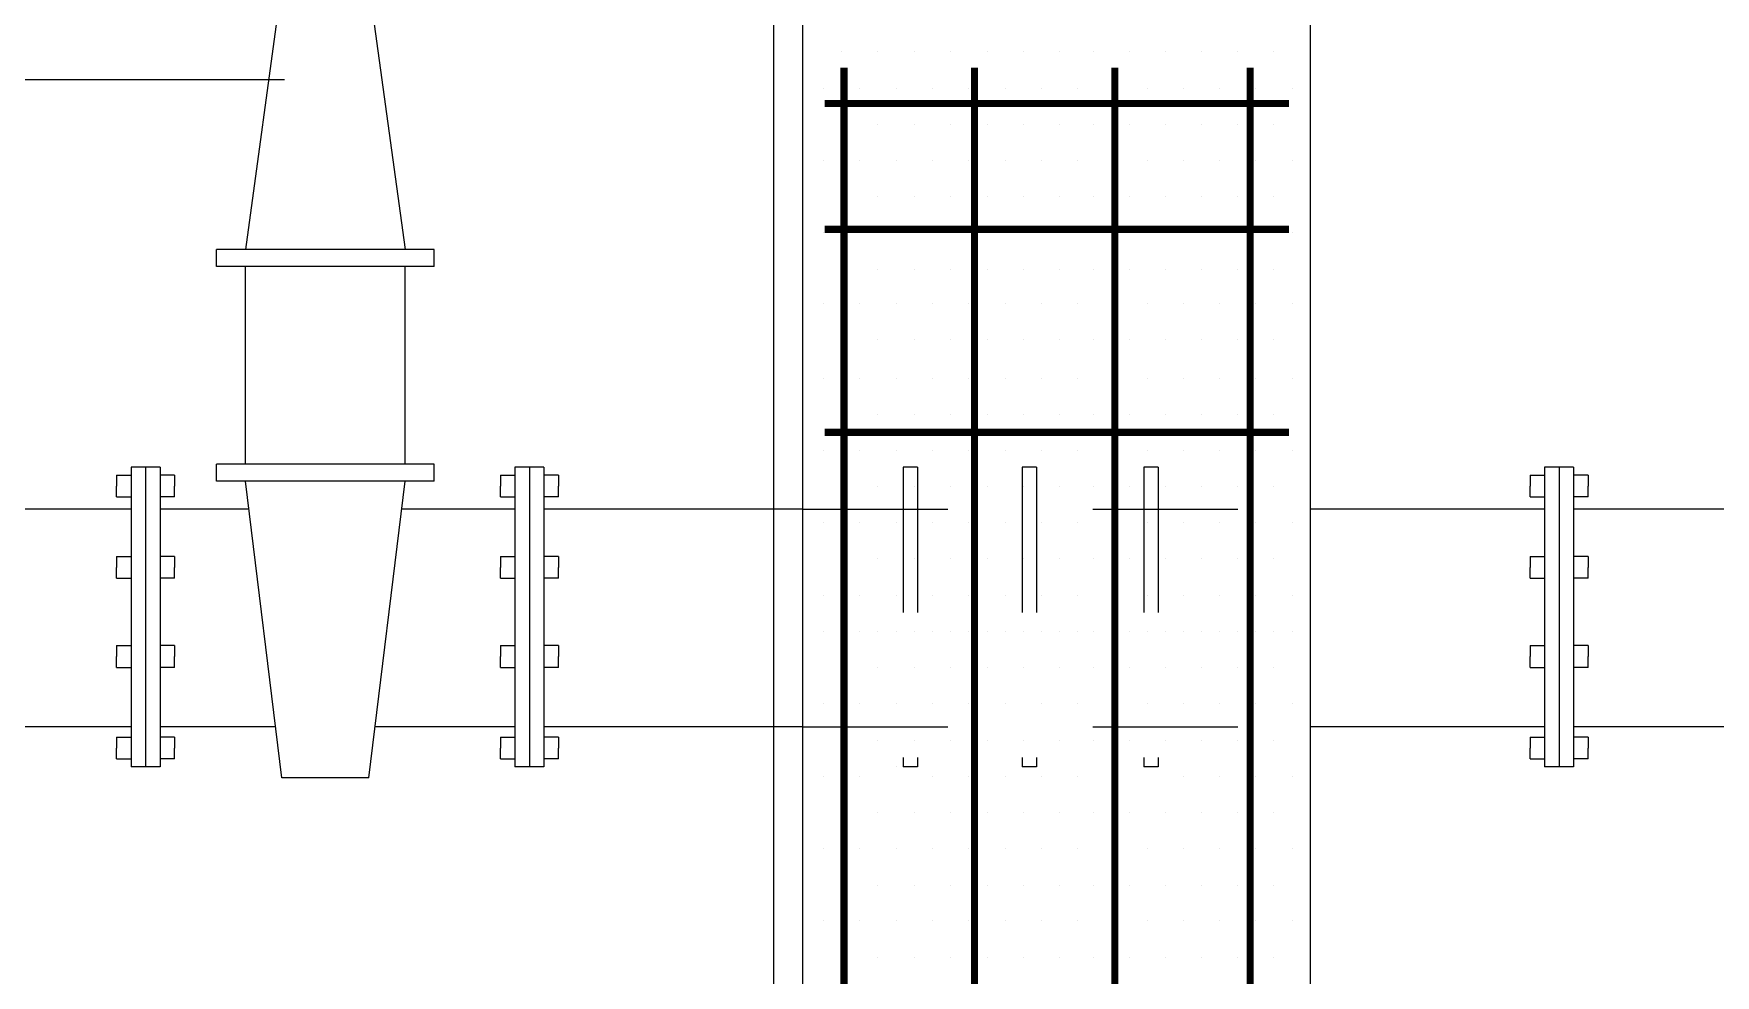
# Model space of a CAD drawing. Extents: x -0.23 to 5.77, y -0.31 to 4.78.
# Drawn here: x 1.233 to 2.392, y 2.798 to 3.448 of the extents above; entities that cross this region are included whole.
import ezdxf

# ---------------------------------------------------------------- set-up
doc = ezdxf.new("R2010")
doc.units = 0
doc.header["$LTSCALE"] = 0.1
doc.linetypes.add('HIDDEN', pattern=[0.375, 0.25, -0.125])
doc.layers.get('0').update_dxf_attribs({"linetype": 'CONTINUOUS'})
doc.layers.get('DEFPOINTS').update_dxf_attribs({"color": 6, "linetype": 'CONTINUOUS'})

msp = doc.modelspace()

# ---------------------------------------------------------------- linework, layer by layer
for p, q in [((1.74297, 2.56913), (1.74297, 3.81975)), ((1.76297, 2.56913), (1.76297, 3.82348)), ((2.11297, 3.51975), (2.11297, 2.56913)), ((1.40376, 3.48195), (1.37876, 3.29896)), ((1.46376, 3.48195), (1.48876, 3.29896)), ((1.40575, 3.41578), (-0.21122, 3.41578)), ((1.50876, 3.29896), (1.35876, 3.29896)), ((1.35876, 3.28721), (1.35876, 3.29896)), ((1.50876, 3.28721), (1.50876, 3.29896)), ((1.50876, 3.28721), (1.35876, 3.28721)), ((1.37876, 3.15081), (1.37876, 3.28721)), ((1.48876, 3.15081), (1.48876, 3.28721)), ((1.28982, 3.14329), (1.29982, 3.14329)), ((1.28982, 3.14329), (1.28982, 3.13579)), ((1.29982, 3.14869), (1.29982, 2.94225)), ((1.31982, 3.14869), (1.29982, 3.14869)), ((1.30982, 3.14869), (1.30982, 2.94225)), ((1.31982, 3.14869), (1.31982, 2.94225)), ((1.32982, 3.14329), (1.31982, 3.14329)), ((1.32982, 3.14329), (1.32982, 3.13579)), ((1.50876, 3.15081), (1.35876, 3.15081)), ((1.35876, 3.1392), (1.35876, 3.15081)), ((1.50876, 3.1392), (1.50876, 3.15081)), ((1.55451, 3.14329), (1.56451, 3.14329)), ((1.55451, 3.14329), (1.55451, 3.13579)), ((1.56451, 3.14869), (1.56451, 2.94225)), ((1.58451, 3.14869), (1.56451, 3.14869)), ((1.57451, 3.14869), (1.57451, 2.94225)), ((1.58451, 3.14869), (1.58451, 2.94225)), ((1.59451, 3.14329), (1.58451, 3.14329)), ((1.59451, 3.14329), (1.59451, 3.13579)), ((2.26449, 3.14329), (2.27449, 3.14329)), ((2.26449, 3.14329), (2.26449, 3.13579)), ((2.27449, 3.14869), (2.27449, 2.94225)), ((2.29449, 3.14869), (2.27449, 3.14869)), ((2.28449, 3.14869), (2.28449, 2.94225)), ((2.29449, 3.14869), (2.29449, 2.94225)), ((2.30449, 3.14329), (2.29449, 3.14329)), ((2.30449, 3.14329), (2.30449, 3.13579)), ((1.28982, 3.12829), (1.28982, 3.13579)), ((1.32982, 3.12829), (1.32982, 3.13579)), ((1.50876, 3.1392), (1.35876, 3.1392)), ((1.40376, 2.93464), (1.37876, 3.1392)), ((1.46376, 2.93464), (1.48876, 3.1392)), ((1.55451, 3.12829), (1.55451, 3.13579)), ((1.59451, 3.12829), (1.59451, 3.13579)), ((2.26449, 3.12829), (2.26449, 3.13579)), ((2.30449, 3.12829), (2.30449, 3.13579)), ((1.29982, 3.11975), (1.20857, 3.11975)), ((1.28982, 3.12829), (1.29982, 3.12829)), ((1.32982, 3.12829), (1.31982, 3.12829)), ((1.38113, 3.11975), (1.31982, 3.11975)), ((1.56451, 3.11975), (1.48638, 3.11975)), ((1.55451, 3.12829), (1.56451, 3.12829)), ((1.59451, 3.12829), (1.58451, 3.12829)), ((1.76297, 3.11975), (1.58451, 3.11975)), ((2.27449, 3.11975), (2.11297, 3.11975)), ((2.26449, 3.12829), (2.27449, 3.12829)), ((2.30449, 3.12829), (2.29449, 3.12829)), ((2.56386, 3.11975), (2.29449, 3.11975)), ((1.28982, 3.0872), (1.28982, 3.0797)), ((1.28982, 3.0872), (1.29982, 3.0872)), ((1.32982, 3.0872), (1.31982, 3.0872)), ((1.32982, 3.0872), (1.32982, 3.0797)), ((1.55451, 3.0872), (1.55451, 3.0797)), ((1.55451, 3.0872), (1.56451, 3.0872)), ((1.59451, 3.0872), (1.58451, 3.0872)), ((1.59451, 3.0872), (1.59451, 3.0797)), ((2.26449, 3.0872), (2.26449, 3.0797)), ((2.26449, 3.0872), (2.27449, 3.0872)), ((2.30449, 3.0872), (2.29449, 3.0872)), ((2.30449, 3.0872), (2.30449, 3.0797)), ((1.28982, 3.0722), (1.28982, 3.0797)), ((1.32982, 3.0722), (1.32982, 3.0797)), ((1.55451, 3.0722), (1.55451, 3.0797)), ((1.59451, 3.0722), (1.59451, 3.0797)), ((2.26449, 3.0722), (2.26449, 3.0797)), ((2.30449, 3.0722), (2.30449, 3.0797)), ((1.28982, 3.0722), (1.29982, 3.0722)), ((1.32982, 3.0722), (1.31982, 3.0722)), ((1.55451, 3.0722), (1.56451, 3.0722)), ((1.59451, 3.0722), (1.58451, 3.0722)), ((2.26449, 3.0722), (2.27449, 3.0722)), ((2.30449, 3.0722), (2.29449, 3.0722)), ((1.28982, 3.02575), (1.28982, 3.01825)), ((1.28982, 3.02575), (1.29982, 3.02575)), ((1.28982, 3.01075), (1.28982, 3.01825)), ((1.32982, 3.02575), (1.31982, 3.02575)), ((1.32982, 3.02575), (1.32982, 3.01825)), ((1.32982, 3.01075), (1.32982, 3.01825)), ((1.55451, 3.02575), (1.55451, 3.01825)), ((1.55451, 3.02575), (1.56451, 3.02575)), ((1.55451, 3.01075), (1.55451, 3.01825)), ((1.59451, 3.02575), (1.58451, 3.02575)), ((1.59451, 3.02575), (1.59451, 3.01825)), ((1.59451, 3.01075), (1.59451, 3.01825)), ((2.26449, 3.02575), (2.26449, 3.01825)), ((2.26449, 3.02575), (2.27449, 3.02575)), ((2.26449, 3.01075), (2.26449, 3.01825)), ((2.30449, 3.02575), (2.29449, 3.02575)), ((2.30449, 3.02575), (2.30449, 3.01825)), ((2.30449, 3.01075), (2.30449, 3.01825)), ((1.28982, 3.01075), (1.29982, 3.01075)), ((1.32982, 3.01075), (1.31982, 3.01075)), ((1.55451, 3.01075), (1.56451, 3.01075)), ((1.59451, 3.01075), (1.58451, 3.01075)), ((2.26449, 3.01075), (2.27449, 3.01075)), ((2.30449, 3.01075), (2.29449, 3.01075)), ((1.29982, 2.96975), (1.20857, 2.96975)), ((1.39947, 2.96975), (1.31982, 2.96975)), ((1.56451, 2.96975), (1.46805, 2.96975)), ((1.76297, 2.96975), (1.58451, 2.96975)), ((2.27449, 2.96975), (2.11297, 2.96975)), ((2.56386, 2.96975), (2.29449, 2.96975)), ((1.28982, 2.96265), (1.28982, 2.95515)), ((1.28982, 2.96265), (1.29982, 2.96265)), ((1.32982, 2.96265), (1.31982, 2.96265)), ((1.32982, 2.96265), (1.32982, 2.95515)), ((1.55451, 2.96265), (1.55451, 2.95515)), ((1.55451, 2.96265), (1.56451, 2.96265)), ((1.59451, 2.96265), (1.58451, 2.96265)), ((1.59451, 2.96265), (1.59451, 2.95515)), ((2.26449, 2.96265), (2.26449, 2.95515)), ((2.26449, 2.96265), (2.27449, 2.96265)), ((2.30449, 2.96265), (2.29449, 2.96265)), ((2.30449, 2.96265), (2.30449, 2.95515)), ((1.28982, 2.94765), (1.28982, 2.95515)), ((1.28982, 2.94765), (1.29982, 2.94765)), ((1.32982, 2.94765), (1.31982, 2.94765)), ((1.32982, 2.94765), (1.32982, 2.95515)), ((1.55451, 2.94765), (1.55451, 2.95515)), ((1.55451, 2.94765), (1.56451, 2.94765)), ((1.59451, 2.94765), (1.58451, 2.94765)), ((1.59451, 2.94765), (1.59451, 2.95515)), ((2.26449, 2.94765), (2.26449, 2.95515)), ((2.26449, 2.94765), (2.27449, 2.94765)), ((2.30449, 2.94765), (2.29449, 2.94765)), ((2.30449, 2.94765), (2.30449, 2.95515)), ((1.31982, 2.94225), (1.29982, 2.94225)), ((1.46376, 2.93464), (1.40376, 2.93464)), ((1.58451, 2.94225), (1.56451, 2.94225)), ((2.29449, 2.94225), (2.27449, 2.94225))]:
    msp.add_line(p, q)
at = {"color": 0}
for p, q in [((1.78987, 3.4352), (1.78987, 3.4352)), ((1.81487, 3.4352), (1.81487, 3.4352)), ((1.83987, 3.4352), (1.83987, 3.4352)), ((1.86505, 3.4352), (1.86505, 3.4352)), ((1.89005, 3.4352), (1.89005, 3.4352)), ((1.91505, 3.4352), (1.91505, 3.4352)), ((1.94005, 3.4352), (1.94005, 3.4352)), ((1.96343, 3.4352), (1.96343, 3.4352)), ((1.98843, 3.4352), (1.98843, 3.4352)), ((2.01343, 3.4352), (2.01343, 3.4352)), ((2.03789, 3.4352), (2.03789, 3.4352)), ((2.06289, 3.4352), (2.06289, 3.4352)), ((2.08789, 3.4352), (2.08789, 3.4352)), ((1.77737, 3.41007), (1.77737, 3.41007)), ((1.80237, 3.41007), (1.80237, 3.41007)), ((1.82737, 3.41007), (1.82737, 3.41007)), ((1.85237, 3.41007), (1.85237, 3.41007)), ((1.87755, 3.41007), (1.87755, 3.41007)), ((1.90255, 3.41007), (1.90255, 3.41007)), ((1.92755, 3.41007), (1.92755, 3.41007)), ((1.95255, 3.41007), (1.95255, 3.41007)), ((1.97593, 3.41007), (1.97593, 3.41007)), ((2.00093, 3.41007), (2.00093, 3.41007)), ((2.02539, 3.41007), (2.02539, 3.41007)), ((2.05039, 3.41007), (2.05039, 3.41007)), ((2.07539, 3.41007), (2.07539, 3.41007)), ((2.10039, 3.41007), (2.10039, 3.41007)), ((1.78987, 3.38507), (1.78987, 3.38507)), ((1.81487, 3.38507), (1.81487, 3.38507)), ((1.83987, 3.38507), (1.83987, 3.38507)), ((1.86505, 3.38507), (1.86505, 3.38507)), ((1.89005, 3.38507), (1.89005, 3.38507)), ((1.91505, 3.38507), (1.91505, 3.38507)), ((1.94005, 3.38507), (1.94005, 3.38507)), ((1.96343, 3.38507), (1.96343, 3.38507)), ((1.98843, 3.38507), (1.98843, 3.38507)), ((2.01343, 3.38507), (2.01343, 3.38507)), ((2.03789, 3.38507), (2.03789, 3.38507)), ((2.06289, 3.38507), (2.06289, 3.38507)), ((2.08789, 3.38507), (2.08789, 3.38507)), ((1.77737, 3.36052), (1.77737, 3.36052)), ((1.80237, 3.36052), (1.80237, 3.36052)), ((1.82737, 3.36052), (1.82737, 3.36052)), ((1.85237, 3.36052), (1.85237, 3.36052)), ((1.87755, 3.36052), (1.87755, 3.36052)), ((1.90255, 3.36052), (1.90255, 3.36052)), ((1.92755, 3.36052), (1.92755, 3.36052)), ((1.95255, 3.36052), (1.95255, 3.36052)), ((1.97593, 3.36052), (1.97593, 3.36052)), ((2.00093, 3.36052), (2.00093, 3.36052)), ((2.02539, 3.36052), (2.02539, 3.36052)), ((2.05039, 3.36052), (2.05039, 3.36052)), ((2.07539, 3.36052), (2.07539, 3.36052)), ((2.10039, 3.36052), (2.10039, 3.36052)), ((1.78987, 3.33552), (1.78987, 3.33552)), ((1.81487, 3.33552), (1.81487, 3.33552)), ((1.83987, 3.33552), (1.83987, 3.33552)), ((1.86505, 3.33552), (1.86505, 3.33552)), ((1.89005, 3.33552), (1.89005, 3.33552)), ((1.91505, 3.33552), (1.91505, 3.33552)), ((1.94005, 3.33552), (1.94005, 3.33552)), ((1.96343, 3.33552), (1.96343, 3.33552)), ((1.98843, 3.33552), (1.98843, 3.33552)), ((2.01343, 3.33552), (2.01343, 3.33552)), ((2.03789, 3.33552), (2.03789, 3.33552)), ((2.06289, 3.33552), (2.06289, 3.33552)), ((2.08789, 3.33552), (2.08789, 3.33552)), ((1.77737, 3.31033), (1.77737, 3.31033)), ((1.80237, 3.31033), (1.80237, 3.31033)), ((1.82737, 3.31033), (1.82737, 3.31033)), ((1.85237, 3.31033), (1.85237, 3.31033)), ((1.87755, 3.31033), (1.87755, 3.31033)), ((1.90255, 3.31033), (1.90255, 3.31033)), ((1.92755, 3.31033), (1.92755, 3.31033)), ((1.95255, 3.31033), (1.95255, 3.31033)), ((1.97593, 3.31033), (1.97593, 3.31033)), ((2.00093, 3.31033), (2.00093, 3.31033)), ((2.02539, 3.31033), (2.02539, 3.31033)), ((2.05039, 3.31033), (2.05039, 3.31033)), ((2.07539, 3.31033), (2.07539, 3.31033)), ((2.10039, 3.31033), (2.10039, 3.31033)), ((1.78987, 3.28533), (1.78987, 3.28533)), ((1.81487, 3.28533), (1.81487, 3.28533)), ((1.83987, 3.28533), (1.83987, 3.28533)), ((1.86505, 3.28533), (1.86505, 3.28533)), ((1.89005, 3.28533), (1.89005, 3.28533)), ((1.91505, 3.28533), (1.91505, 3.28533)), ((1.94005, 3.28533), (1.94005, 3.28533)), ((1.96343, 3.28533), (1.96343, 3.28533)), ((1.98843, 3.28533), (1.98843, 3.28533)), ((2.01343, 3.28533), (2.01343, 3.28533)), ((2.03789, 3.28533), (2.03789, 3.28533)), ((2.06289, 3.28533), (2.06289, 3.28533)), ((2.08789, 3.28533), (2.08789, 3.28533)), ((1.77737, 3.26148), (1.77737, 3.26148)), ((1.80237, 3.26148), (1.80237, 3.26148)), ((1.82737, 3.26148), (1.82737, 3.26148)), ((1.85237, 3.26148), (1.85237, 3.26148)), ((1.87755, 3.26148), (1.87755, 3.26148)), ((1.90255, 3.26148), (1.90255, 3.26148)), ((1.92755, 3.26148), (1.92755, 3.26148)), ((1.95255, 3.26148), (1.95255, 3.26148)), ((1.97593, 3.26148), (1.97593, 3.26148)), ((2.00093, 3.26148), (2.00093, 3.26148)), ((2.02539, 3.26148), (2.02539, 3.26148)), ((2.05039, 3.26148), (2.05039, 3.26148)), ((2.07539, 3.26148), (2.07539, 3.26148)), ((2.10039, 3.26148), (2.10039, 3.26148)), ((1.78987, 3.23648), (1.78987, 3.23648)), ((1.81487, 3.23648), (1.81487, 3.23648)), ((1.83987, 3.23648), (1.83987, 3.23648)), ((1.86505, 3.23648), (1.86505, 3.23648)), ((1.89005, 3.23648), (1.89005, 3.23648)), ((1.91505, 3.23648), (1.91505, 3.23648)), ((1.94005, 3.23648), (1.94005, 3.23648)), ((1.96343, 3.23648), (1.96343, 3.23648)), ((1.98843, 3.23648), (1.98843, 3.23648)), ((2.01343, 3.23648), (2.01343, 3.23648)), ((2.03789, 3.23648), (2.03789, 3.23648)), ((2.06289, 3.23648), (2.06289, 3.23648)), ((2.08789, 3.23648), (2.08789, 3.23648)), ((1.77737, 3.2102), (1.77737, 3.2102)), ((1.80237, 3.2102), (1.80237, 3.2102)), ((1.82737, 3.2102), (1.82737, 3.2102)), ((1.85237, 3.2102), (1.85237, 3.2102)), ((1.87755, 3.2102), (1.87755, 3.2102)), ((1.90255, 3.2102), (1.90255, 3.2102)), ((1.92755, 3.2102), (1.92755, 3.2102)), ((1.95255, 3.2102), (1.95255, 3.2102)), ((1.97593, 3.2102), (1.97593, 3.2102)), ((2.00093, 3.2102), (2.00093, 3.2102)), ((2.02539, 3.2102), (2.02539, 3.2102)), ((2.05039, 3.2102), (2.05039, 3.2102)), ((2.07539, 3.2102), (2.07539, 3.2102)), ((2.10039, 3.2102), (2.10039, 3.2102)), ((1.78987, 3.1852), (1.78987, 3.1852)), ((1.81487, 3.1852), (1.81487, 3.1852)), ((1.83987, 3.1852), (1.83987, 3.1852)), ((1.86505, 3.1852), (1.86505, 3.1852)), ((1.89005, 3.1852), (1.89005, 3.1852)), ((1.91505, 3.1852), (1.91505, 3.1852)), ((1.94005, 3.1852), (1.94005, 3.1852)), ((1.96343, 3.1852), (1.96343, 3.1852)), ((1.98843, 3.1852), (1.98843, 3.1852)), ((2.01343, 3.1852), (2.01343, 3.1852)), ((2.03789, 3.1852), (2.03789, 3.1852)), ((2.06289, 3.1852), (2.06289, 3.1852)), ((2.08789, 3.1852), (2.08789, 3.1852)), ((1.77737, 3.1602), (1.77737, 3.1602)), ((1.80237, 3.1602), (1.80237, 3.1602)), ((1.82737, 3.1602), (1.82737, 3.1602)), ((1.85237, 3.1602), (1.85237, 3.1602)), ((1.87755, 3.1602), (1.87755, 3.1602)), ((1.90255, 3.1602), (1.90255, 3.1602)), ((1.92755, 3.1602), (1.92755, 3.1602)), ((1.95255, 3.1602), (1.95255, 3.1602)), ((1.97593, 3.1602), (1.97593, 3.1602)), ((2.00093, 3.1602), (2.00093, 3.1602)), ((2.02539, 3.1602), (2.02539, 3.1602)), ((2.05039, 3.1602), (2.05039, 3.1602)), ((2.07539, 3.1602), (2.07539, 3.1602)), ((2.10039, 3.1602), (2.10039, 3.1602)), ((1.78987, 3.1352), (1.78987, 3.1352)), ((1.81487, 3.1352), (1.81487, 3.1352)), ((1.83987, 3.1352), (1.83987, 3.1352)), ((1.86505, 3.1352), (1.86505, 3.1352)), ((1.89005, 3.1352), (1.89005, 3.1352)), ((1.91505, 3.1352), (1.91505, 3.1352)), ((1.94005, 3.1352), (1.94005, 3.1352)), ((1.96343, 3.1352), (1.96343, 3.1352)), ((1.98843, 3.1352), (1.98843, 3.1352)), ((2.01343, 3.1352), (2.01343, 3.1352)), ((2.03789, 3.1352), (2.03789, 3.1352)), ((2.06289, 3.1352), (2.06289, 3.1352)), ((2.08789, 3.1352), (2.08789, 3.1352)), ((1.77737, 3.11064), (1.77737, 3.11064)), ((1.80237, 3.11064), (1.80237, 3.11064)), ((1.82737, 3.11064), (1.82737, 3.11064)), ((1.85237, 3.11064), (1.85237, 3.11064)), ((1.87755, 3.11064), (1.87755, 3.11064)), ((1.90255, 3.11064), (1.90255, 3.11064)), ((1.92755, 3.11064), (1.92755, 3.11064)), ((1.95255, 3.11064), (1.95255, 3.11064)), ((1.97593, 3.11064), (1.97593, 3.11064)), ((2.00093, 3.11064), (2.00093, 3.11064)), ((2.02539, 3.11064), (2.02539, 3.11064)), ((2.05039, 3.11064), (2.05039, 3.11064)), ((2.07539, 3.11064), (2.07539, 3.11064)), ((2.10039, 3.11064), (2.10039, 3.11064)), ((1.78987, 3.08564), (1.78987, 3.08564)), ((1.81487, 3.08564), (1.81487, 3.08564)), ((1.83987, 3.08564), (1.83987, 3.08564)), ((1.86505, 3.08564), (1.86505, 3.08564)), ((1.89005, 3.08564), (1.89005, 3.08564)), ((1.91505, 3.08564), (1.91505, 3.08564)), ((1.94005, 3.08564), (1.94005, 3.08564)), ((1.96343, 3.08564), (1.96343, 3.08564)), ((1.98843, 3.08564), (1.98843, 3.08564)), ((2.01343, 3.08564), (2.01343, 3.08564)), ((2.03789, 3.08564), (2.03789, 3.08564)), ((2.06289, 3.08564), (2.06289, 3.08564)), ((2.08789, 3.08564), (2.08789, 3.08564)), ((1.77737, 3.06064), (1.77737, 3.06064)), ((1.80237, 3.06064), (1.80237, 3.06064)), ((1.82737, 3.06064), (1.82737, 3.06064)), ((1.85237, 3.06064), (1.85237, 3.06064)), ((1.87755, 3.06064), (1.87755, 3.06064)), ((1.90255, 3.06064), (1.90255, 3.06064)), ((1.92755, 3.06064), (1.92755, 3.06064)), ((1.95255, 3.06064), (1.95255, 3.06064)), ((1.97593, 3.06064), (1.97593, 3.06064)), ((2.00093, 3.06064), (2.00093, 3.06064)), ((2.02539, 3.06064), (2.02539, 3.06064)), ((2.05039, 3.06064), (2.05039, 3.06064)), ((2.07539, 3.06064), (2.07539, 3.06064)), ((2.10039, 3.06064), (2.10039, 3.06064)), ((1.77737, 3.03558), (1.77737, 3.03558)), ((1.78987, 3.03564), (1.78987, 3.03564)), ((1.80237, 3.03558), (1.80237, 3.03558)), ((1.81487, 3.03564), (1.81487, 3.03564)), ((1.82737, 3.03558), (1.82737, 3.03558)), ((1.83987, 3.03564), (1.83987, 3.03564)), ((1.85237, 3.03558), (1.85237, 3.03558)), ((1.86505, 3.03564), (1.86505, 3.03564)), ((1.87755, 3.03558), (1.87755, 3.03558)), ((1.89005, 3.03564), (1.89005, 3.03564)), ((1.90255, 3.03558), (1.90255, 3.03558)), ((1.91505, 3.03564), (1.91505, 3.03564)), ((1.92755, 3.03558), (1.92755, 3.03558)), ((1.94005, 3.03564), (1.94005, 3.03564)), ((1.95255, 3.03558), (1.95255, 3.03558)), ((1.96343, 3.03564), (1.96343, 3.03564)), ((1.97593, 3.03558), (1.97593, 3.03558)), ((1.98843, 3.03564), (1.98843, 3.03564)), ((2.00093, 3.03558), (2.00093, 3.03558)), ((2.01343, 3.03564), (2.01343, 3.03564)), ((2.02539, 3.03558), (2.02539, 3.03558)), ((2.03789, 3.03564), (2.03789, 3.03564)), ((2.05039, 3.03558), (2.05039, 3.03558)), ((2.06289, 3.03564), (2.06289, 3.03564)), ((2.07539, 3.03558), (2.07539, 3.03558)), ((2.08789, 3.03564), (2.08789, 3.03564)), ((2.10039, 3.03558), (2.10039, 3.03558)), ((1.78987, 3.01058), (1.78987, 3.01058)), ((1.81487, 3.01058), (1.81487, 3.01058)), ((1.83987, 3.01058), (1.83987, 3.01058)), ((1.86505, 3.01058), (1.86505, 3.01058)), ((1.89005, 3.01058), (1.89005, 3.01058)), ((1.91505, 3.01058), (1.91505, 3.01058)), ((1.94005, 3.01058), (1.94005, 3.01058)), ((1.96343, 3.01058), (1.96343, 3.01058)), ((1.98843, 3.01058), (1.98843, 3.01058)), ((2.01343, 3.01058), (2.01343, 3.01058)), ((2.03789, 3.01058), (2.03789, 3.01058)), ((2.06289, 3.01058), (2.06289, 3.01058)), ((2.08789, 3.01058), (2.08789, 3.01058)), ((1.77737, 2.98558), (1.77737, 2.98558)), ((1.80237, 2.98558), (1.80237, 2.98558)), ((1.82737, 2.98558), (1.82737, 2.98558)), ((1.85237, 2.98558), (1.85237, 2.98558)), ((1.87755, 2.98558), (1.87755, 2.98558)), ((1.90255, 2.98558), (1.90255, 2.98558)), ((1.92755, 2.98558), (1.92755, 2.98558)), ((1.95255, 2.98558), (1.95255, 2.98558)), ((1.97593, 2.98558), (1.97593, 2.98558)), ((2.00093, 2.98558), (2.00093, 2.98558)), ((2.02539, 2.98558), (2.02539, 2.98558)), ((2.05039, 2.98558), (2.05039, 2.98558)), ((2.07539, 2.98558), (2.07539, 2.98558)), ((2.10039, 2.98558), (2.10039, 2.98558)), ((1.78987, 2.96058), (1.78987, 2.96058)), ((1.81487, 2.96058), (1.81487, 2.96058)), ((1.83987, 2.96058), (1.83987, 2.96058)), ((1.86505, 2.96058), (1.86505, 2.96058)), ((1.89005, 2.96058), (1.89005, 2.96058)), ((1.91505, 2.96058), (1.91505, 2.96058)), ((1.94005, 2.96058), (1.94005, 2.96058)), ((1.96343, 2.96058), (1.96343, 2.96058)), ((1.98843, 2.96058), (1.98843, 2.96058)), ((2.01343, 2.96058), (2.01343, 2.96058)), ((2.03789, 2.96058), (2.03789, 2.96058)), ((2.06289, 2.96058), (2.06289, 2.96058)), ((2.08789, 2.96058), (2.08789, 2.96058)), ((1.77737, 2.93558), (1.77737, 2.93558)), ((1.80237, 2.93558), (1.80237, 2.93558)), ((1.82737, 2.94219), (1.82737, 2.94219)), ((1.85237, 2.93558), (1.85237, 2.93558)), ((1.87755, 2.93558), (1.87755, 2.93558)), ((1.90255, 2.93558), (1.90255, 2.93558)), ((1.92755, 2.93558), (1.92755, 2.93558)), ((1.95255, 2.93558), (1.95255, 2.93558)), ((1.97593, 2.93558), (1.97593, 2.93558)), ((2.00093, 2.94219), (2.00093, 2.94219)), ((2.02539, 2.93558), (2.02539, 2.93558)), ((2.05039, 2.93558), (2.05039, 2.93558)), ((2.07539, 2.93558), (2.07539, 2.93558)), ((2.10039, 2.93558), (2.10039, 2.93558)), ((1.78987, 2.91058), (1.78987, 2.91058)), ((1.81487, 2.91058), (1.81487, 2.91058)), ((1.83987, 2.91058), (1.83987, 2.91058)), ((1.86505, 2.91058), (1.86505, 2.91058)), ((1.89005, 2.91058), (1.89005, 2.91058)), ((1.91505, 2.91058), (1.91505, 2.91058)), ((1.94005, 2.91058), (1.94005, 2.91058)), ((1.96343, 2.91058), (1.96343, 2.91058)), ((1.98843, 2.91058), (1.98843, 2.91058)), ((2.01343, 2.91058), (2.01343, 2.91058)), ((2.03789, 2.91058), (2.03789, 2.91058)), ((2.06289, 2.91058), (2.06289, 2.91058)), ((2.08789, 2.91058), (2.08789, 2.91058)), ((1.77737, 2.88558), (1.77737, 2.88558)), ((1.80237, 2.88558), (1.80237, 2.88558)), ((1.82737, 2.88558), (1.82737, 2.88558)), ((1.85237, 2.88558), (1.85237, 2.88558)), ((1.87755, 2.88558), (1.87755, 2.88558)), ((1.90255, 2.88558), (1.90255, 2.88558)), ((1.92755, 2.88558), (1.92755, 2.88558)), ((1.95255, 2.88558), (1.95255, 2.88558)), ((1.97593, 2.88558), (1.97593, 2.88558)), ((2.00093, 2.88558), (2.00093, 2.88558)), ((2.02539, 2.88558), (2.02539, 2.88558)), ((2.05039, 2.88558), (2.05039, 2.88558)), ((2.07539, 2.88558), (2.07539, 2.88558)), ((2.10039, 2.88558), (2.10039, 2.88558)), ((1.78987, 2.86058), (1.78987, 2.86058)), ((1.81487, 2.86058), (1.81487, 2.86058)), ((1.83987, 2.86058), (1.83987, 2.86058)), ((1.86505, 2.86058), (1.86505, 2.86058)), ((1.89005, 2.86058), (1.89005, 2.86058)), ((1.91505, 2.86058), (1.91505, 2.86058)), ((1.94005, 2.86058), (1.94005, 2.86058)), ((1.96343, 2.86058), (1.96343, 2.86058)), ((1.98843, 2.86058), (1.98843, 2.86058)), ((2.01343, 2.86058), (2.01343, 2.86058)), ((2.03789, 2.86058), (2.03789, 2.86058)), ((2.06289, 2.86058), (2.06289, 2.86058)), ((2.08789, 2.86058), (2.08789, 2.86058)), ((1.77737, 2.83602), (1.77737, 2.83602)), ((1.80237, 2.83602), (1.80237, 2.83602)), ((1.82737, 2.83602), (1.82737, 2.83602)), ((1.85237, 2.83602), (1.85237, 2.83602)), ((1.87755, 2.83602), (1.87755, 2.83602)), ((1.90255, 2.83602), (1.90255, 2.83602)), ((1.92755, 2.83602), (1.92755, 2.83602)), ((1.95255, 2.83602), (1.95255, 2.83602)), ((1.97593, 2.83602), (1.97593, 2.83602)), ((2.00093, 2.83602), (2.00093, 2.83602)), ((2.02539, 2.83602), (2.02539, 2.83602)), ((2.05039, 2.83602), (2.05039, 2.83602)), ((2.07539, 2.83602), (2.07539, 2.83602)), ((2.10039, 2.83602), (2.10039, 2.83602)), ((1.78987, 2.81102), (1.78987, 2.81102)), ((1.81487, 2.81102), (1.81487, 2.81102)), ((1.83987, 2.81102), (1.83987, 2.81102)), ((1.86505, 2.81102), (1.86505, 2.81102)), ((1.89005, 2.81102), (1.89005, 2.81102)), ((1.91505, 2.81102), (1.91505, 2.81102)), ((1.94005, 2.81102), (1.94005, 2.81102)), ((1.96343, 2.81102), (1.96343, 2.81102)), ((1.98843, 2.81102), (1.98843, 2.81102)), ((2.01343, 2.81102), (2.01343, 2.81102)), ((2.03789, 2.81102), (2.03789, 2.81102)), ((2.06289, 2.81102), (2.06289, 2.81102)), ((2.08789, 2.81102), (2.08789, 2.81102))]:
    msp.add_line(p, q, dxfattribs=at)
at = {"linetype": 'HIDDEN'}
for p, q in [((1.83215, 3.14869), (1.83215, 2.94225)), ((1.84215, 3.14869), (1.83215, 3.14869)), ((1.84215, 3.14869), (1.84215, 2.94225)), ((1.91424, 3.14869), (1.91424, 2.94225)), ((1.92424, 3.14869), (1.91424, 3.14869)), ((1.92424, 3.14869), (1.92424, 2.94225)), ((2.00807, 3.14869), (1.99807, 3.14869)), ((1.99807, 3.14869), (1.99807, 2.94225)), ((2.00807, 3.14869), (2.00807, 2.94225)), ((1.76297, 3.11975), (2.11297, 3.11975)), ((1.76297, 2.96975), (2.11297, 2.96975)), ((1.84215, 2.94225), (1.83215, 2.94225)), ((1.92424, 2.94225), (1.91424, 2.94225)), ((2.00807, 2.94225), (1.99807, 2.94225))]:
    msp.add_line(p, q, dxfattribs=at)
at = {"const_width": 0.005}
for points in [[(1.79141, 3.42414), (1.79141, 2.29038)], [(1.88142, 3.42414), (1.88142, 2.29038)], [(1.9782, 3.42414), (1.9782, 2.29038)], [(2.07149, 3.42414), (2.07149, 2.29038)], [(1.77808, 3.39955), (2.09834, 3.39955)], [(1.77808, 3.31282), (2.09834, 3.31282)], [(1.77808, 3.17278), (2.09834, 3.17278)]]:
    msp.add_lwpolyline(points, dxfattribs=at)
at = {"layer": 'DEFPOINTS', "color": 0, "linetype": 'BYBLOCK'}
for p in [(1.8625, 3.36825), (1.96269, 3.36825), (1.8625, 3.11837), (1.96269, 3.11837), (1.8625, 2.84375), (1.96269, 2.84375)]:
    msp.add_point(p, dxfattribs=at)

doc.saveas('drawing.dxf')
